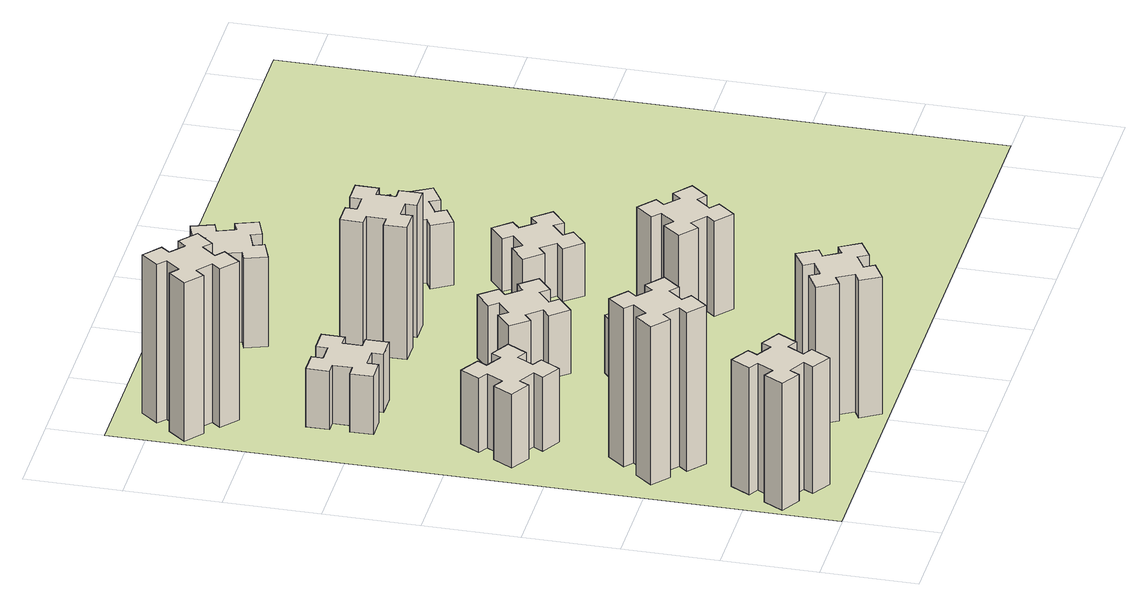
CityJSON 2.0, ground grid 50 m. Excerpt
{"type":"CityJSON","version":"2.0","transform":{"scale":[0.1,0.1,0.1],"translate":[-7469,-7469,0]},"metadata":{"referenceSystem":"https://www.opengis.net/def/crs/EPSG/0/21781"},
"CityObjects":{
"building1":{"type":"Building","attributes":{"class":"1000","function":"1000","usage":"1000","yearOfConstruction":2016,"roofType":"1000","measuredHeight":72,"storeysAboveGround":30,"storeysBelowGround":0},"geometry":[{"type":"Solid","lod":"1","boundaries":[[[[0,1,2,3,4,5,6,7,8,9,10,11,12,13,14,15,16,17,18,19]],[[17,16,20,21]],[[16,15,22,20]],[[15,14,23,22]],[[14,13,24,23]],[[13,12,25,24]],[[12,11,26,25]],[[11,10,27,26]],[[10,9,28,27]],[[9,8,29,28]],[[8,7,30,29]],[[7,6,31,30]],[[6,5,32,31]],[[5,4,33,32]],[[4,3,34,33]],[[3,2,35,34]],[[2,1,36,35]],[[1,0,37,36]],[[0,19,38,37]],[[19,18,39,38]],[[18,17,21,39]],[[24,25,26,27,28,29,30,31,32,33,34,35,36,37,38,39,21,20,22,23]]]]}]},
"building2":{"type":"Building","attributes":{"class":"1000","function":"1000","usage":"1000","yearOfConstruction":2016,"roofType":"1000","measuredHeight":90,"storeysAboveGround":30,"storeysBelowGround":0},"geometry":[{"type":"Solid","lod":"1","boundaries":[[[[40,41,42,43,44,45,46,47,48,49,50,51,52,53,54,55,56,57,58,59]],[[57,56,60,61]],[[56,55,62,60]],[[55,54,63,62]],[[54,53,64,63]],[[53,52,65,64]],[[52,51,66,65]],[[51,50,67,66]],[[50,49,68,67]],[[49,48,69,68]],[[48,47,70,69]],[[47,46,71,70]],[[46,45,72,71]],[[45,44,73,72]],[[44,43,74,73]],[[43,42,75,74]],[[42,41,76,75]],[[41,40,77,76]],[[40,59,78,77]],[[59,58,79,78]],[[58,57,61,79]],[[64,65,66,67,68,69,70,71,72,73,74,75,76,77,78,79,61,60,62,63]]]]}]},
"building3":{"type":"Building","attributes":{"class":"1000","function":"1000","usage":"1000","yearOfConstruction":2016,"roofType":"1000","measuredHeight":42,"storeysAboveGround":30,"storeysBelowGround":0},"geometry":[{"type":"Solid","lod":"1","boundaries":[[[[80,81,82,83,84,85,86,87,88,89,90,91,92,93,94,95,96,97,98,99]],[[97,96,100,101]],[[96,95,102,100]],[[95,94,103,102]],[[94,93,104,103]],[[93,92,105,104]],[[92,91,106,105]],[[91,90,107,106]],[[90,89,108,107]],[[89,88,109,108]],[[88,87,110,109]],[[87,86,111,110]],[[86,85,112,111]],[[85,84,113,112]],[[84,83,114,113]],[[83,82,115,114]],[[82,81,116,115]],[[81,80,117,116]],[[80,99,118,117]],[[99,98,119,118]],[[98,97,101,119]],[[104,105,106,107,108,109,110,111,112,113,114,115,116,117,118,119,101,100,102,103]]]]}]},
"building4":{"type":"Building","attributes":{"class":"1000","function":"1000","usage":"1000","yearOfConstruction":2016,"roofType":"1000","measuredHeight":78,"storeysAboveGround":30,"storeysBelowGround":0},"geometry":[{"type":"Solid","lod":"1","boundaries":[[[[120,121,122,123,124,125,126,127,128,129,130,131,132,133,134,135,136,137,138,139]],[[137,136,140,141]],[[136,135,142,140]],[[135,134,143,142]],[[134,133,144,143]],[[133,132,145,144]],[[132,131,146,145]],[[131,130,147,146]],[[130,129,148,147]],[[129,128,149,148]],[[128,127,150,149]],[[127,126,151,150]],[[126,125,152,151]],[[125,124,153,152]],[[124,123,154,153]],[[123,122,155,154]],[[122,121,156,155]],[[121,120,157,156]],[[120,139,158,157]],[[139,138,159,158]],[[138,137,141,159]],[[144,145,146,147,148,149,150,151,152,153,154,155,156,157,158,159,141,140,142,143]]]]}]},
"building5":{"type":"Building","attributes":{"class":"1000","function":"1000","usage":"1000","yearOfConstruction":2016,"roofType":"1000","measuredHeight":33,"storeysAboveGround":30,"storeysBelowGround":0},"geometry":[{"type":"Solid","lod":"1","boundaries":[[[[160,161,162,163,164,165,166,167,168,169,170,171,172,173,174,175,176,177,178,179]],[[177,176,180,181]],[[176,175,182,180]],[[175,174,183,182]],[[174,173,184,183]],[[173,172,185,184]],[[172,171,186,185]],[[171,170,187,186]],[[170,169,188,187]],[[169,168,189,188]],[[168,167,190,189]],[[167,166,191,190]],[[166,165,192,191]],[[165,164,193,192]],[[164,163,194,193]],[[163,162,195,194]],[[162,161,196,195]],[[161,160,197,196]],[[160,179,198,197]],[[179,178,199,198]],[[178,177,181,199]],[[184,185,186,187,188,189,190,191,192,193,194,195,196,197,198,199,181,180,182,183]]]]}]},
"building6":{"type":"Building","attributes":{"class":"1000","function":"1000","usage":"1000","yearOfConstruction":2016,"roofType":"1000","measuredHeight":90,"storeysAboveGround":30,"storeysBelowGround":0},"geometry":[{"type":"Solid","lod":"1","boundaries":[[[[200,201,202,203,204,205,206,207,208,209,210,211,212,213,214,215,216,217,218,219]],[[217,216,220,221]],[[216,215,222,220]],[[215,214,223,222]],[[214,213,224,223]],[[213,212,225,224]],[[212,211,226,225]],[[211,210,227,226]],[[210,209,228,227]],[[209,208,229,228]],[[208,207,230,229]],[[207,206,231,230]],[[206,205,232,231]],[[205,204,233,232]],[[204,203,234,233]],[[203,202,235,234]],[[202,201,236,235]],[[201,200,237,236]],[[200,219,238,237]],[[219,218,239,238]],[[218,217,221,239]],[[224,225,226,227,228,229,230,231,232,233,234,235,236,237,238,239,221,220,222,223]]]]}]},
"building7":{"type":"Building","attributes":{"class":"1000","function":"1000","usage":"1000","yearOfConstruction":2016,"roofType":"1000","measuredHeight":33,"storeysAboveGround":30,"storeysBelowGround":0},"geometry":[{"type":"Solid","lod":"1","boundaries":[[[[240,241,242,243,244,245,246,247,248,249,250,251,252,253,254,255,256,257,258,259]],[[257,256,260,261]],[[256,255,262,260]],[[255,254,263,262]],[[254,253,264,263]],[[253,252,265,264]],[[252,251,266,265]],[[251,250,267,266]],[[250,249,268,267]],[[249,248,269,268]],[[248,247,270,269]],[[247,246,271,270]],[[246,245,272,271]],[[245,244,273,272]],[[244,243,274,273]],[[243,242,275,274]],[[242,241,276,275]],[[241,240,277,276]],[[240,259,278,277]],[[259,258,279,278]],[[258,257,261,279]],[[264,265,266,267,268,269,270,271,272,273,274,275,276,277,278,279,261,260,262,263]]]]}]},
"building8":{"type":"Building","attributes":{"class":"1000","function":"1000","usage":"1000","yearOfConstruction":2016,"roofType":"1000","measuredHeight":36,"storeysAboveGround":30,"storeysBelowGround":0},"geometry":[{"type":"Solid","lod":"1","boundaries":[[[[280,281,282,283,284,285,286,287,288,289,290,291,292,293,294,295,296,297,298,299]],[[297,296,300,301]],[[296,295,302,300]],[[295,294,303,302]],[[294,293,304,303]],[[293,292,305,304]],[[292,291,306,305]],[[291,290,307,306]],[[290,289,308,307]],[[289,288,309,308]],[[288,287,310,309]],[[287,286,311,310]],[[286,285,312,311]],[[285,284,313,312]],[[284,283,314,313]],[[283,282,315,314]],[[282,281,316,315]],[[281,280,317,316]],[[280,299,318,317]],[[299,298,319,318]],[[298,297,301,319]],[[304,305,306,307,308,309,310,311,312,313,314,315,316,317,318,319,301,300,302,303]]]]}]},
"building9":{"type":"Building","attributes":{"class":"1000","function":"1000","usage":"1000","yearOfConstruction":2016,"roofType":"1000","measuredHeight":75,"storeysAboveGround":30,"storeysBelowGround":0},"geometry":[{"type":"Solid","lod":"1","boundaries":[[[[320,321,322,323,324,325,326,327,328,329,330,331,332,333,334,335,336,337,338,339]],[[337,336,340,341]],[[336,335,342,340]],[[335,334,343,342]],[[334,333,344,343]],[[333,332,345,344]],[[332,331,346,345]],[[331,330,347,346]],[[330,329,348,347]],[[329,328,349,348]],[[328,327,350,349]],[[327,326,351,350]],[[326,325,352,351]],[[325,324,353,352]],[[324,323,354,353]],[[323,322,355,354]],[[322,321,356,355]],[[321,320,357,356]],[[320,339,358,357]],[[339,338,359,358]],[[338,337,341,359]],[[344,345,346,347,348,349,350,351,352,353,354,355,356,357,358,359,341,340,342,343]]]]}]},
"building10":{"type":"Building","attributes":{"class":"1000","function":"1000","usage":"1000","yearOfConstruction":2016,"roofType":"1000","measuredHeight":51,"storeysAboveGround":30,"storeysBelowGround":0},"geometry":[{"type":"Solid","lod":"1","boundaries":[[[[360,361,362,363,364,365,366,367,368,369,370,371,372,373,374,375,376,377,378,379]],[[377,376,380,381]],[[376,375,382,380]],[[375,374,383,382]],[[374,373,384,383]],[[373,372,385,384]],[[372,371,386,385]],[[371,370,387,386]],[[370,369,388,387]],[[369,368,389,388]],[[368,367,390,389]],[[367,366,391,390]],[[366,365,392,391]],[[365,364,393,392]],[[364,363,394,393]],[[363,362,395,394]],[[362,361,396,395]],[[361,360,397,396]],[[360,379,398,397]],[[379,378,399,398]],[[378,377,381,399]],[[384,385,386,387,388,389,390,391,392,393,394,395,396,397,398,399,381,380,382,383]]]]}]},
"building11":{"type":"Building","attributes":{"class":"1000","function":"1000","usage":"1000","yearOfConstruction":2016,"roofType":"1000","measuredHeight":54,"storeysAboveGround":30,"storeysBelowGround":0},"geometry":[{"type":"Solid","lod":"1","boundaries":[[[[400,401,402,403,404,405,406,407,408,409,410,411,412,413,414,415,416,417,418,419]],[[417,416,420,421]],[[416,415,422,420]],[[415,414,423,422]],[[414,413,424,423]],[[413,412,425,424]],[[412,411,426,425]],[[411,410,427,426]],[[410,409,428,427]],[[409,408,429,428]],[[408,407,430,429]],[[407,406,431,430]],[[406,405,432,431]],[[405,404,433,432]],[[404,403,434,433]],[[403,402,435,434]],[[402,401,436,435]],[[401,400,437,436]],[[400,419,438,437]],[[419,418,439,438]],[[418,417,421,439]],[[424,425,426,427,428,429,430,431,432,433,434,435,436,437,438,439,421,420,422,423]]]]}]},
"building12":{"type":"Building","attributes":{"class":"1000","function":"1000","usage":"1000","yearOfConstruction":2016,"roofType":"1000","measuredHeight":30,"storeysAboveGround":30,"storeysBelowGround":0},"geometry":[{"type":"Solid","lod":"1","boundaries":[[[[440,441,442,443,444,445,446,447,448,449,450,451,452,453,454,455,456,457,458,459]],[[457,456,460,461]],[[456,455,462,460]],[[455,454,463,462]],[[454,453,464,463]],[[453,452,465,464]],[[452,451,466,465]],[[451,450,467,466]],[[450,449,468,467]],[[449,448,469,468]],[[448,447,470,469]],[[447,446,471,470]],[[446,445,472,471]],[[445,444,473,472]],[[444,443,474,473]],[[443,442,475,474]],[[442,441,476,475]],[[441,440,477,476]],[[440,459,478,477]],[[459,458,479,478]],[[458,457,461,479]],[[464,465,466,467,468,469,470,471,472,473,474,475,476,477,478,479,461,460,462,463]]]]}]},
"building13":{"type":"Building","attributes":{"class":"1000","function":"1000","usage":"1000","yearOfConstruction":2016,"roofType":"1000","measuredHeight":36,"storeysAboveGround":30,"storeysBelowGround":0},"geometry":[{"type":"Solid","lod":"1","boundaries":[[[[480,481,482,483,484,485,486,487,488,489,490,491,492,493,494,495,496,497,498,499]],[[497,496,500,501]],[[496,495,502,500]],[[495,494,503,502]],[[494,493,504,503]],[[493,492,505,504]],[[492,491,506,505]],[[491,490,507,506]],[[490,489,508,507]],[[489,488,509,508]],[[488,487,510,509]],[[487,486,511,510]],[[486,485,512,511]],[[485,484,513,512]],[[484,483,514,513]],[[483,482,515,514]],[[482,481,516,515]],[[481,480,517,516]],[[480,499,518,517]],[[499,498,519,518]],[[498,497,501,519]],[[504,505,506,507,508,509,510,511,512,513,514,515,516,517,518,519,501,500,502,503]]]]}]},
"landuse1":{"type":"LandUse","attributes":{"name":"plot1","function":"1010"},"geometry":[{"type":"MultiSurface","lod":"1","boundaries":[[[520,521,522,523]]]}]}
},
"vertices":[
[205,474,0],[155,387,0],[103,417,0],[43,313,0],[147,253,0],[177,305,0],[264,255,0],[234,203,0],[338,143,0],[398,247,0],[346,277,0],[396,364,0],[448,334,0],[508,438,0],[404,498,0],[374,446,0],[287,496,0],[317,548,0],[213,608,0],[153,504,0],[287,496,720],[317,548,720],[374,446,720],[404,498,720],[508,438,720],[448,334,720],[396,364,720],[346,277,720],[398,247,720],[338,143,720],[234,203,720],[264,255,720],[177,305,720],[147,253,720],[43,313,720],[103,417,720],[155,387,720],[205,474,720],[153,504,720],[213,608,720],
[484,1067,0],[408,1132,0],[446,1178,0],[354,1255,0],[277,1163,0],[323,1124,0],[259,1048,0],[213,1086,0],[136,994,0],[228,917,0],[266,963,0],[343,899,0],[304,853,0],[396,776,0],[473,868,0],[427,906,0],[492,983,0],[538,944,0],[615,1036,0],[523,1113,0],[492,983,900],[538,944,900],[427,906,900],[473,868,900],[396,776,900],[304,853,900],[343,899,900],[266,963,900],[228,917,900],[136,994,900],[213,1086,900],[259,1048,900],[323,1124,900],[277,1163,900],[354,1255,900],[446,1178,900],[408,1132,900],[484,1067,900],[523,1113,900],[615,1036,900],
[474,1826,0],[387,1876,0],[417,1928,0],[313,1988,0],[253,1884,0],[305,1854,0],[255,1767,0],[203,1797,0],[143,1693,0],[247,1633,0],[277,1685,0],[364,1635,0],[334,1583,0],[438,1523,0],[498,1627,0],[446,1657,0],[496,1744,0],[548,1714,0],[608,1818,0],[504,1878,0],[496,1744,420],[548,1714,420],[446,1657,420],[498,1627,420],[438,1523,420],[334,1583,420],[364,1635,420],[277,1685,420],[247,1633,420],[143,1693,420],[203,1797,420],[255,1767,420],[305,1854,420],[253,1884,420],[313,1988,420],[417,1928,420],[387,1876,420],[474,1826,420],[504,1878,420],[608,1818,420],
[1127,155,0],[1214,205,0],[1244,153,0],[1348,213,0],[1288,317,0],[1236,287,0],[1186,374,0],[1238,404,0],[1178,508,0],[1074,448,0],[1104,396,0],[1017,346,0],[987,398,0],[883,338,0],[943,234,0],[995,264,0],[1045,177,0],[993,147,0],[1053,43,0],[1157,103,0],[1045,177,780],[993,147,780],[995,264,780],[943,234,780],[883,338,780],[987,398,780],[1017,346,780],[1104,396,780],[1074,448,780],[1178,508,780],[1238,404,780],[1186,374,780],[1236,287,780],[1288,317,780],[1348,213,780],[1244,153,780],[1214,205,780],[1127,155,780],[1157,103,780],[1053,43,780],
[425,2485,0],[525,2485,0],[525,2425,0],[645,2425,0],[645,2545,0],[585,2545,0],[585,2645,0],[645,2645,0],[645,2765,0],[525,2765,0],[525,2705,0],[425,2705,0],[425,2765,0],[305,2765,0],[305,2645,0],[365,2645,0],[365,2545,0],[305,2545,0],[305,2425,0],[425,2425,0],[365,2545,330],[305,2545,330],[365,2645,330],[305,2645,330],[305,2765,330],[425,2765,330],[425,2705,330],[525,2705,330],[525,2765,330],[645,2765,330],[645,2645,330],[585,2645,330],[585,2545,330],[645,2545,330],[645,2425,330],[525,2425,330],[525,2485,330],[425,2485,330],[425,2425,330],[305,2425,330],
[384,3387,0],[308,3452,0],[346,3498,0],[254,3575,0],[177,3483,0],[223,3444,0],[159,3368,0],[113,3406,0],[36,3314,0],[128,3237,0],[166,3283,0],[243,3219,0],[204,3173,0],[296,3096,0],[373,3188,0],[327,3226,0],[392,3303,0],[438,3264,0],[515,3356,0],[423,3433,0],[392,3303,900],[438,3264,900],[327,3226,900],[373,3188,900],[296,3096,900],[204,3173,900],[243,3219,900],[166,3283,900],[128,3237,900],[36,3314,900],[113,3406,900],[159,3368,900],[223,3444,900],[177,3483,900],[254,3575,900],[346,3498,900],[308,3452,900],[384,3387,900],[423,3433,900],[515,3356,900],
[1083,1332,0],[1006,1267,0],[968,1313,0],[876,1236,0],[953,1144,0],[999,1183,0],[1063,1106,0],[1017,1068,0],[1094,976,0],[1186,1053,0],[1148,1099,0],[1224,1163,0],[1263,1117,0],[1355,1194,0],[1278,1286,0],[1232,1248,0],[1167,1324,0],[1213,1363,0],[1136,1455,0],[1044,1378,0],[1167,1324,330],[1213,1363,330],[1232,1248,330],[1278,1286,330],[1355,1194,330],[1263,1117,330],[1224,1163,330],[1148,1099,330],[1186,1053,330],[1094,976,330],[1017,1068,330],[1063,1106,330],[999,1183,330],[953,1144,330],[876,1236,330],[968,1313,330],[1006,1267,330],[1083,1332,330],[1044,1378,330],[1136,1455,330],
[1083,1972,0],[1006,1907,0],[968,1953,0],[876,1876,0],[953,1784,0],[999,1823,0],[1063,1746,0],[1017,1708,0],[1094,1616,0],[1186,1693,0],[1148,1739,0],[1224,1803,0],[1263,1757,0],[1355,1834,0],[1278,1926,0],[1232,1888,0],[1167,1964,0],[1213,2003,0],[1136,2095,0],[1044,2018,0],[1167,1964,360],[1213,2003,360],[1232,1888,360],[1278,1926,360],[1355,1834,360],[1263,1757,360],[1224,1803,360],[1148,1739,360],[1186,1693,360],[1094,1616,360],[1017,1708,360],[1063,1746,360],[999,1823,360],[953,1784,360],[876,1876,360],[968,1953,360],[1006,1907,360],[1083,1972,360],[1044,2018,360],[1136,2095,360],
[1325,2545,0],[1325,2645,0],[1385,2645,0],[1385,2765,0],[1265,2765,0],[1265,2705,0],[1165,2705,0],[1165,2765,0],[1045,2765,0],[1045,2645,0],[1105,2645,0],[1105,2545,0],[1045,2545,0],[1045,2425,0],[1165,2425,0],[1165,2485,0],[1265,2485,0],[1265,2425,0],[1385,2425,0],[1385,2545,0],[1265,2485,750],[1265,2425,750],[1165,2485,750],[1165,2425,750],[1045,2425,750],[1045,2545,750],[1105,2545,750],[1105,2645,750],[1045,2645,750],[1045,2765,750],[1165,2765,750],[1165,2705,750],[1265,2705,750],[1265,2765,750],[1385,2765,750],[1385,2645,750],[1325,2645,750],[1325,2545,750],[1385,2545,750],[1385,2425,750],
[1125,3456,0],[1031,3422,0],[1010,3478,0],[897,3437,0],[939,3324,0],[995,3345,0],[1029,3251,0],[973,3230,0],[1014,3117,0],[1127,3159,0],[1106,3215,0],[1200,3249,0],[1220,3193,0],[1333,3234,0],[1292,3347,0],[1236,3326,0],[1202,3420,0],[1258,3440,0],[1217,3553,0],[1104,3512,0],[1202,3420,510],[1258,3440,510],[1236,3326,510],[1292,3347,510],[1333,3234,510],[1220,3193,510],[1200,3249,510],[1106,3215,510],[1127,3159,510],[1014,3117,510],[973,3230,510],[1029,3251,510],[995,3345,510],[939,3324,510],[897,3437,510],[1010,3478,510],[1031,3422,510],[1125,3456,510],[1104,3512,510],[1217,3553,510],
[1746,1163,0],[1823,1099,0],[1784,1053,0],[1876,976,0],[1953,1068,0],[1907,1106,0],[1972,1183,0],[2018,1144,0],[2095,1236,0],[2003,1313,0],[1964,1267,0],[1888,1332,0],[1926,1378,0],[1834,1455,0],[1757,1363,0],[1803,1324,0],[1739,1248,0],[1693,1286,0],[1616,1194,0],[1708,1117,0],[1739,1248,540],[1693,1286,540],[1803,1324,540],[1757,1363,540],[1834,1455,540],[1926,1378,540],[1888,1332,540],[1964,1267,540],[2003,1313,540],[2095,1236,540],[2018,1144,540],[1972,1183,540],[1907,1106,540],[1953,1068,540],[1876,976,540],[1784,1053,540],[1823,1099,540],[1746,1163,540],[1708,1117,540],[1616,1194,540],
[1972,1988,0],[1907,2064,0],[1953,2103,0],[1876,2195,0],[1784,2118,0],[1823,2072,0],[1746,2007,0],[1708,2053,0],[1616,1976,0],[1693,1884,0],[1739,1923,0],[1803,1846,0],[1757,1808,0],[1834,1716,0],[1926,1793,0],[1888,1839,0],[1964,1903,0],[2003,1857,0],[2095,1934,0],[2018,2026,0],[1964,1903,300],[2003,1857,300],[1888,1839,300],[1926,1793,300],[1834,1716,300],[1757,1808,300],[1803,1846,300],[1739,1923,300],[1693,1884,300],[1616,1976,300],[1708,2053,300],[1746,2007,300],[1823,2072,300],[1784,2118,300],[1876,2195,300],[1953,2103,300],[1907,2064,300],[1972,1988,300],[2018,2026,300],[2095,1934,300],
[1976,2607,0],[1926,2694,0],[1978,2724,0],[1918,2828,0],[1814,2768,0],[1844,2716,0],[1757,2666,0],[1727,2718,0],[1623,2658,0],[1683,2554,0],[1735,2584,0],[1785,2497,0],[1733,2467,0],[1793,2363,0],[1897,2423,0],[1867,2475,0],[1954,2525,0],[1984,2473,0],[2088,2533,0],[2028,2637,0],[1954,2525,360],[1984,2473,360],[1867,2475,360],[1897,2423,360],[1793,2363,360],[1733,2467,360],[1785,2497,360],[1735,2584,360],[1683,2554,360],[1623,2658,360],[1727,2718,360],[1757,2666,360],[1844,2716,360],[1814,2768,360],[1918,2828,360],[1978,2724,360],[1926,2694,360],[1976,2607,360],[2028,2637,360],[2088,2533,360],
[5,3705,0],[3705,3705,0],[3705,5,0],[5,5,0]
]}
